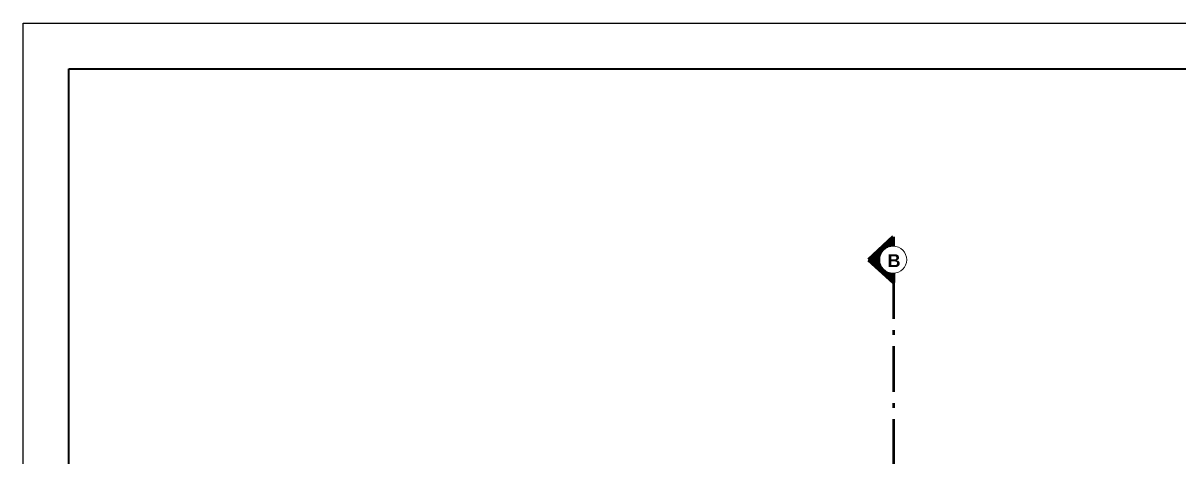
# Model space of a CAD drawing. Header units: metres. Extents: x 27 to 147, y -173 to 8.
# Drawn here: x 26.79 to 52.12, y -1.03 to 8.48 of the extents above; entities that cross this region are included whole.
import ezdxf
from ezdxf.enums import TextEntityAlignment as Align

# ---------------------------------------------------------------- set-up
doc = ezdxf.new("R2010")
doc.units = ezdxf.units.M
doc.linetypes.add('1CORTE', pattern=[1.5, 1, -0.25, 0, -0.25])
doc.linetypes.add('ACAD_ISO04W100', pattern=[30, 24, -3, 0, -3])
for name, color, linetype, lineweight in [('1', 7, 'Continuous', 5), ('AA. Proyeccion Corte', 10, '1CORTE', 50), ('CORTE_EJE', 31, 'ACAD_ISO04W100', 80), ('TEXTOS-SUBTITULO', 7, 'Continuous', 30)]:
    doc.layers.add(name, color=color, linetype=linetype, lineweight=lineweight)
doc.styles.add('TURBO_BASS', font='swisseb.ttf')

msp = doc.modelspace()

# ---------------------------------------------------------------- hatches: boundary and pattern name
at = {"layer": '1', "lineweight": 5, "true_color": 0x636466}
h = msp.add_hatch(dxfattribs=at)
h.set_pattern_fill('_USER,_O', color=251, scale=0.02, angle=540, pattern_type=0)
h.set_pattern_definition([(180.373563, (102.226575, 142.497503), (-0.000130397, 0.019999575), [])])
h.paths.add_polyline_path([(45.565, 3.294, 0.414214), (45.863, 3), (45.864, 2.794), (45.32, 3.293), (45.858, 3.799), (45.859, 3.592, 0.414214)])
h = msp.add_hatch(dxfattribs=at)
h.set_pattern_fill('_USER,_O', color=251, scale=0.02, angle=540, pattern_type=0)
h.set_pattern_definition([(180.373563, (102.226575, 142.497503), (-0.000130397, 0.019999575), [])])
h.paths.add_polyline_path([(45.565, 3.294, 0.414214), (45.863, 3), (45.864, 2.794), (45.32, 3.293), (45.858, 3.799), (45.859, 3.592, 0.414214)])

# ---------------------------------------------------------------- linework, layer by layer
at = {"color": 7}
msp.add_lwpolyline([(26.786, 8.485), (146.786, 8.485), (146.786, -81.515), (26.786, -81.515), (26.786, 8.485)], dxfattribs=at)
at = {"color": 7, "lineweight": 40}
msp.add_lwpolyline([(27.786, 7.485), (145.786, 7.485), (145.786, -77.621), (27.786, -77.621)], close=True, dxfattribs=at)
at = {"layer": '1', "color": 7}
msp.add_circle((45.859, 3.296), 0.296, dxfattribs=at)
msp.add_circle((45.859, 3.296), 0.296, dxfattribs=at)
at = {"layer": 'AA. Proyeccion Corte', "color": 7}
for points in [[(45.855, 3.592), (45.855, 3.592)], [(45.863, 3), (45.863, -2.66)]]:
    msp.add_lwpolyline(points, dxfattribs=at)
at = {"layer": 'CORTE_EJE', "color": 7, "linetype": 'ACAD_ISO04W100', "ltscale": 0.8}
msp.add_lwpolyline([(45.859, 3.592), (45.858, 3.799), (45.32, 3.293), (45.864, 2.794), (45.863, 3)], dxfattribs=at)
msp.add_lwpolyline([(45.859, 3.592), (45.858, 3.799), (45.32, 3.293), (45.864, 2.794), (45.863, 3)], dxfattribs=at)

# ---------------------------------------------------------------- texts
at = {"layer": 'TEXTOS-SUBTITULO', "style": 'TURBO_BASS'}
msp.add_text('B', height=0.283, rotation=0, dxfattribs=at).set_placement((45.877, 3.134), align=Align.CENTER)

doc.saveas('drawing.dxf')
